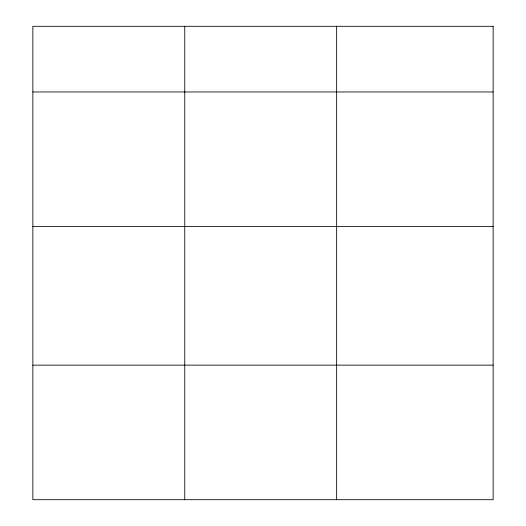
<?xml version="1.0" encoding="UTF-8"?>
<svg xmlns="http://www.w3.org/2000/svg" width="526" height="526" viewBox="0 0 526 526"><rect width="100%" height="100%" fill="white"/><g stroke="black" fill="none" stroke-linecap="round" stroke-linejoin="round"><path stroke-width="0.79" d="M32.862 91.958L493.138 91.958M32.862 226.515L493.138 226.515M32.862 365.143L493.138 365.143M336.647 26.3L336.647 499.7M184.751 26.3L184.751 499.7M493.138 26.3L32.862 26.3L32.862 499.7L493.138 499.7L493.138 26.3"/></g></svg>
